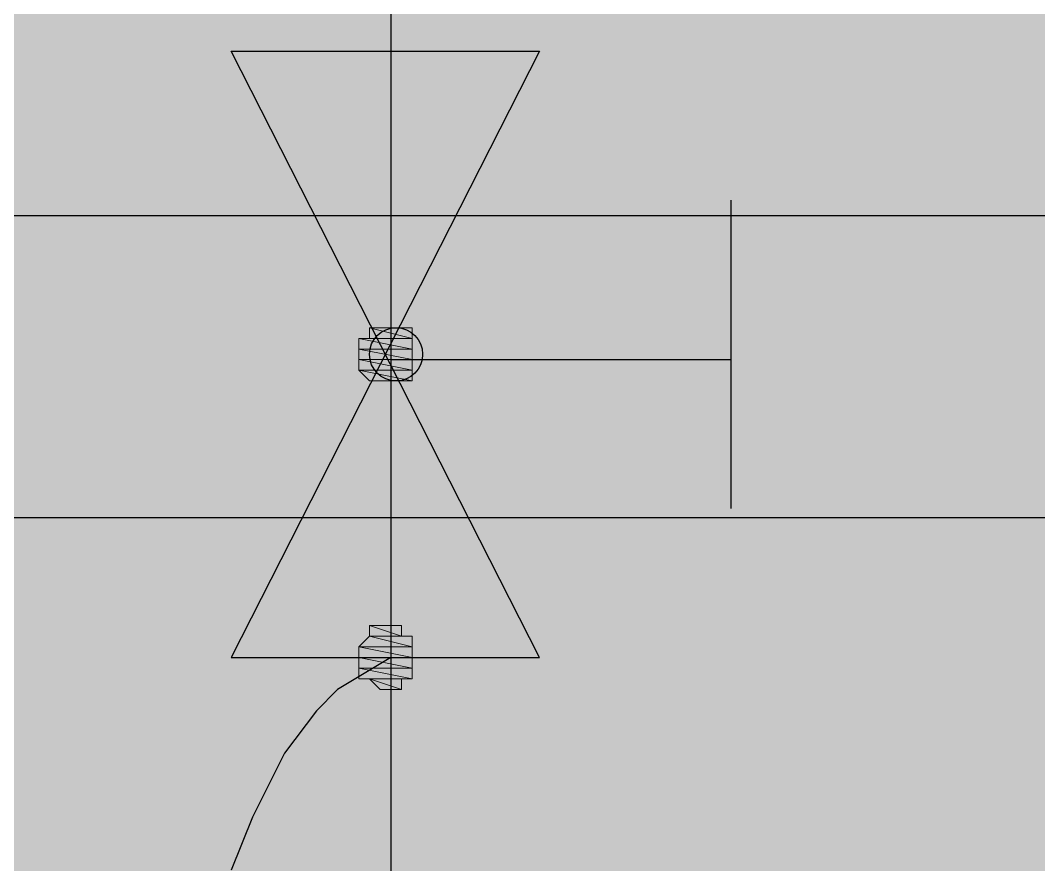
# Model space of a CAD drawing. Header units: millimetres. Extents: x 28 to 201, y 462 to 575.
# Drawn here: x 119.6838 to 119.7681, y 559.0318 to 559.1017 of the extents above; entities that cross this region are included whole.
import ezdxf

# ---------------------------------------------------------------- set-up
doc = ezdxf.new("R2010")
doc.units = ezdxf.units.MM
doc.layers.add('1- 3', color=3, linetype='Continuous')
doc.layers.add('8 hatch 2', color=104, linetype='Continuous')

# ---------------------------------------------------------------- blocks, each defined once
blk = doc.blocks.new('CTOBOM')
h = blk.add_hatch(color=0)
h.dxf.hatch_style = 2
h.paths.add_polyline_path([(6.371113, -3.848638), (6.371993, -3.845118), (6.371993, -3.848638)])
h.paths.add_polyline_path([(6.371113, -3.845118), (6.371113, -3.848638), (6.371993, -3.845118)])
h = blk.add_hatch(color=0)
h.dxf.hatch_style = 2
edge = h.paths.add_edge_path()
edge.add_spline(control_points=[(6.372873, -3.845118), (6.372873, -3.845118), (6.372873, -3.845118), (6.372873, -3.845118), (6.372873, -3.845118), (6.372873, -3.849518), (6.372873, -3.849518), (6.372873, -3.849518), (6.372873, -3.845118), (6.372873, -3.845118)], knot_values=[0, 0, 0, 0, 1, 1, 1, 2, 2, 2, 3, 3, 3, 3], degree=3, periodic=0)
edge = h.paths.add_edge_path()
edge.add_spline(control_points=[(6.372873, -3.849518), (6.372873, -3.849518), (6.372873, -3.845118), (6.372873, -3.845118), (6.372873, -3.845118), (6.372873, -3.849518), (6.372873, -3.849518)], knot_values=[0, 0, 0, 0, 1, 1, 1, 2, 2, 2, 2], degree=3, periodic=0)
edge = h.paths.add_edge_path()
edge.add_spline(control_points=[(6.372873, -3.845118), (6.372873, -3.845118), (6.372873, -3.849518), (6.372873, -3.849518), (6.372873, -3.849518), (6.372873, -3.845118), (6.372873, -3.845118)], knot_values=[0, 0, 0, 0, 1, 1, 1, 2, 2, 2, 2], degree=3, periodic=0)
edge = h.paths.add_edge_path()
edge.add_spline(control_points=[(6.372873, -3.845118), (6.372873, -3.845118), (6.372873, -3.845118), (6.372873, -3.845118), (6.372873, -3.845118), (6.372873, -3.849518), (6.372873, -3.849518), (6.372873, -3.849518), (6.372873, -3.845118), (6.372873, -3.845118)], knot_values=[0, 0, 0, 0, 1, 1, 1, 2, 2, 2, 3, 3, 3, 3], degree=3, periodic=0)
edge = h.paths.add_edge_path()
edge.add_spline(control_points=[(6.372873, -3.849518), (6.372873, -3.849518), (6.372873, -3.845118), (6.372873, -3.845118), (6.372873, -3.845118), (6.372873, -3.849518), (6.372873, -3.849518)], knot_values=[0, 0, 0, 0, 1, 1, 1, 2, 2, 2, 2], degree=3, periodic=0)
edge = h.paths.add_edge_path()
edge.add_spline(control_points=[(6.372873, -3.845118), (6.372873, -3.845118), (6.372873, -3.849518), (6.372873, -3.849518), (6.372873, -3.849518), (6.372873, -3.845118), (6.372873, -3.845118)], knot_values=[0, 0, 0, 0, 1, 1, 1, 2, 2, 2, 2], degree=3, periodic=0)
h.paths.add_polyline_path([(6.371993, -3.849518), (6.372873, -3.845118), (6.372873, -3.849518)])
h.paths.add_polyline_path([(6.371993, -3.845118), (6.371993, -3.849518), (6.372873, -3.845118)])
h = blk.add_hatch(color=0)
h.dxf.hatch_style = 2
edge = h.paths.add_edge_path()
edge.add_spline(control_points=[(6.373753, -3.845118), (6.373753, -3.845118), (6.373753, -3.845118), (6.373753, -3.845118), (6.373753, -3.845118), (6.373753, -3.849518), (6.373753, -3.849518), (6.373753, -3.849518), (6.373753, -3.845118), (6.373753, -3.845118)], knot_values=[0, 0, 0, 0, 1, 1, 1, 2, 2, 2, 3, 3, 3, 3], degree=3, periodic=0)
edge = h.paths.add_edge_path()
edge.add_spline(control_points=[(6.373753, -3.849518), (6.373753, -3.849518), (6.373753, -3.845118), (6.373753, -3.845118), (6.373753, -3.845118), (6.373753, -3.849518), (6.373753, -3.849518)], knot_values=[0, 0, 0, 0, 1, 1, 1, 2, 2, 2, 2], degree=3, periodic=0)
edge = h.paths.add_edge_path()
edge.add_spline(control_points=[(6.373753, -3.845118), (6.373753, -3.845118), (6.373753, -3.849518), (6.373753, -3.849518), (6.373753, -3.849518), (6.373753, -3.845118), (6.373753, -3.845118)], knot_values=[0, 0, 0, 0, 1, 1, 1, 2, 2, 2, 2], degree=3, periodic=0)
edge = h.paths.add_edge_path()
edge.add_spline(control_points=[(6.373753, -3.845118), (6.373753, -3.845118), (6.373753, -3.845118), (6.373753, -3.845118), (6.373753, -3.845118), (6.373753, -3.849518), (6.373753, -3.849518), (6.373753, -3.849518), (6.373753, -3.845118), (6.373753, -3.845118)], knot_values=[0, 0, 0, 0, 1, 1, 1, 2, 2, 2, 3, 3, 3, 3], degree=3, periodic=0)
edge = h.paths.add_edge_path()
edge.add_spline(control_points=[(6.373753, -3.849518), (6.373753, -3.849518), (6.373753, -3.845118), (6.373753, -3.845118), (6.373753, -3.845118), (6.373753, -3.849518), (6.373753, -3.849518)], knot_values=[0, 0, 0, 0, 1, 1, 1, 2, 2, 2, 2], degree=3, periodic=0)
edge = h.paths.add_edge_path()
edge.add_spline(control_points=[(6.373753, -3.845118), (6.373753, -3.845118), (6.373753, -3.849518), (6.373753, -3.849518), (6.373753, -3.849518), (6.373753, -3.845118), (6.373753, -3.845118)], knot_values=[0, 0, 0, 0, 1, 1, 1, 2, 2, 2, 2], degree=3, periodic=0)
h.paths.add_polyline_path([(6.372873, -3.849518), (6.373753, -3.845118), (6.373753, -3.849518)])
h.paths.add_polyline_path([(6.372873, -3.845118), (6.372873, -3.849518), (6.373753, -3.845118)])
h = blk.add_hatch(color=0)
h.dxf.hatch_style = 2
edge = h.paths.add_edge_path()
edge.add_spline(control_points=[(6.374634, -3.845118), (6.374634, -3.845118), (6.374634, -3.845118), (6.374634, -3.845118), (6.374634, -3.845118), (6.374634, -3.849518), (6.374634, -3.849518), (6.374634, -3.849518), (6.374634, -3.845118), (6.374634, -3.845118)], knot_values=[0, 0, 0, 0, 1, 1, 1, 2, 2, 2, 3, 3, 3, 3], degree=3, periodic=0)
edge = h.paths.add_edge_path()
edge.add_spline(control_points=[(6.374634, -3.849518), (6.374634, -3.849518), (6.374634, -3.845118), (6.374634, -3.845118), (6.374634, -3.845118), (6.374634, -3.849518), (6.374634, -3.849518)], knot_values=[0, 0, 0, 0, 1, 1, 1, 2, 2, 2, 2], degree=3, periodic=0)
edge = h.paths.add_edge_path()
edge.add_spline(control_points=[(6.374634, -3.845118), (6.374634, -3.845118), (6.374634, -3.849518), (6.374634, -3.849518), (6.374634, -3.849518), (6.374634, -3.845118), (6.374634, -3.845118)], knot_values=[0, 0, 0, 0, 1, 1, 1, 2, 2, 2, 2], degree=3, periodic=0)
edge = h.paths.add_edge_path()
edge.add_spline(control_points=[(6.374634, -3.845118), (6.374634, -3.845118), (6.374634, -3.845118), (6.374634, -3.845118), (6.374634, -3.845118), (6.374634, -3.849518), (6.374634, -3.849518), (6.374634, -3.849518), (6.374634, -3.845118), (6.374634, -3.845118)], knot_values=[0, 0, 0, 0, 1, 1, 1, 2, 2, 2, 3, 3, 3, 3], degree=3, periodic=0)
edge = h.paths.add_edge_path()
edge.add_spline(control_points=[(6.374634, -3.849518), (6.374634, -3.849518), (6.374634, -3.845118), (6.374634, -3.845118), (6.374634, -3.845118), (6.374634, -3.849518), (6.374634, -3.849518)], knot_values=[0, 0, 0, 0, 1, 1, 1, 2, 2, 2, 2], degree=3, periodic=0)
edge = h.paths.add_edge_path()
edge.add_spline(control_points=[(6.374634, -3.845118), (6.374634, -3.845118), (6.374634, -3.849518), (6.374634, -3.849518), (6.374634, -3.849518), (6.374634, -3.845118), (6.374634, -3.845118)], knot_values=[0, 0, 0, 0, 1, 1, 1, 2, 2, 2, 2], degree=3, periodic=0)
h.paths.add_polyline_path([(6.373753, -3.849518), (6.374634, -3.845118), (6.374634, -3.849518)])
h.paths.add_polyline_path([(6.373753, -3.845118), (6.373753, -3.849518), (6.374634, -3.845118)])
h = blk.add_hatch(color=0)
h.dxf.hatch_style = 2
edge = h.paths.add_edge_path()
edge.add_spline(control_points=[(6.375514, -3.848638), (6.375514, -3.848638), (6.375514, -3.845118), (6.375514, -3.845118), (6.375514, -3.845118), (6.375514, -3.848638), (6.375514, -3.848638)], knot_values=[0, 0, 0, 0, 1, 1, 1, 2, 2, 2, 2], degree=3, periodic=0)
edge = h.paths.add_edge_path()
edge.add_spline(control_points=[(6.375514, -3.845118), (6.375514, -3.845118), (6.375514, -3.848638), (6.375514, -3.848638), (6.375514, -3.848638), (6.375514, -3.845118), (6.375514, -3.845118)], knot_values=[0, 0, 0, 0, 1, 1, 1, 2, 2, 2, 2], degree=3, periodic=0)
h.paths.add_polyline_path([(6.374634, -3.849518), (6.375514, -3.845118), (6.375514, -3.848638)])
h.paths.add_polyline_path([(6.374634, -3.845118), (6.374634, -3.849518), (6.375514, -3.845118)])
h = blk.add_hatch(color=0)
h.dxf.hatch_style = 2
edge = h.paths.add_edge_path()
edge.add_spline(control_points=[(6.397517, -3.849518), (6.397517, -3.849518), (6.397517, -3.845118), (6.397517, -3.845118), (6.397517, -3.845118), (6.397517, -3.849518), (6.397517, -3.849518)], knot_values=[0, 0, 0, 0, 1, 1, 1, 2, 2, 2, 2], degree=3, periodic=0)
edge = h.paths.add_edge_path()
edge.add_spline(control_points=[(6.397517, -3.845118), (6.397517, -3.845118), (6.397517, -3.849518), (6.397517, -3.849518), (6.397517, -3.849518), (6.397517, -3.845118), (6.397517, -3.845118)], knot_values=[0, 0, 0, 0, 1, 1, 1, 2, 2, 2, 2], degree=3, periodic=0)
h.paths.add_polyline_path([(6.396637, -3.848638), (6.397517, -3.845118), (6.397517, -3.849518)])
h.paths.add_polyline_path([(6.396637, -3.845118), (6.396637, -3.848638), (6.397517, -3.845118)])
h = blk.add_hatch(color=0)
h.dxf.hatch_style = 2
edge = h.paths.add_edge_path()
edge.add_spline(control_points=[(6.398397, -3.849518), (6.398397, -3.849518), (6.398397, -3.845118), (6.398397, -3.845118), (6.398397, -3.845118), (6.398397, -3.849518), (6.398397, -3.849518)], knot_values=[0, 0, 0, 0, 1, 1, 1, 2, 2, 2, 2], degree=3, periodic=0)
edge = h.paths.add_edge_path()
edge.add_spline(control_points=[(6.398397, -3.845118), (6.398397, -3.845118), (6.398397, -3.849518), (6.398397, -3.849518), (6.398397, -3.849518), (6.398397, -3.845118), (6.398397, -3.845118)], knot_values=[0, 0, 0, 0, 1, 1, 1, 2, 2, 2, 2], degree=3, periodic=0)
h.paths.add_polyline_path([(6.397517, -3.849518), (6.398397, -3.845118), (6.398397, -3.849518)])
h.paths.add_polyline_path([(6.397517, -3.845118), (6.397517, -3.849518), (6.398397, -3.845118)])
h = blk.add_hatch(color=0)
h.dxf.hatch_style = 2
edge = h.paths.add_edge_path()
edge.add_spline(control_points=[(6.399277, -3.849518), (6.399277, -3.849518), (6.399277, -3.845118), (6.399277, -3.845118), (6.399277, -3.845118), (6.399277, -3.849518), (6.399277, -3.849518)], knot_values=[0, 0, 0, 0, 1, 1, 1, 2, 2, 2, 2], degree=3, periodic=0)
edge = h.paths.add_edge_path()
edge.add_spline(control_points=[(6.399277, -3.845118), (6.399277, -3.845118), (6.399277, -3.849518), (6.399277, -3.849518), (6.399277, -3.849518), (6.399277, -3.845118), (6.399277, -3.845118)], knot_values=[0, 0, 0, 0, 1, 1, 1, 2, 2, 2, 2], degree=3, periodic=0)
h.paths.add_polyline_path([(6.398397, -3.849518), (6.399277, -3.845118), (6.399277, -3.849518)])
h.paths.add_polyline_path([(6.398397, -3.845118), (6.398397, -3.849518), (6.399277, -3.845118)])
h = blk.add_hatch(color=0)
h.dxf.hatch_style = 2
h.paths.add_polyline_path([(6.399277, -3.849518), (6.400157, -3.845118), (6.400157, -3.849518)])
h.paths.add_polyline_path([(6.399277, -3.845118), (6.399277, -3.849518), (6.400157, -3.845118)])
h = blk.add_hatch(color=0)
h.dxf.hatch_style = 2
h.paths.add_polyline_path([(6.395756, -3.848638), (6.396637, -3.845998), (6.396637, -3.848638)])
h.paths.add_polyline_path([(6.395756, -3.845998), (6.395756, -3.848638), (6.396637, -3.845998)])
h = blk.add_hatch(color=0)
h.dxf.hatch_style = 2
h.paths.add_polyline_path([(6.400157, -3.848638), (6.401037, -3.845998), (6.401037, -3.847758)])
h.paths.add_polyline_path([(6.400157, -3.845998), (6.400157, -3.848638), (6.401037, -3.845998)])
at = {"color": 0, "ltscale": 0.075}
for points in [[(4.431851, -1.416615), (4.431851, -4.365546), (4.721851, -4.365546), (4.721851, -4.215546), (4.581851, -4.215546), (4.581851, -3.235546), (6.361851, -3.235546), (6.361851, -4.215546), (6.221851, -4.215546), (6.221851, -4.365546), (6.611851, -4.365546), (6.611851, -4.215546), (6.511851, -4.215546), (6.511851, -3.085546), (4.581851, -3.085546), (4.581851, -1.416615)], [(4.456851, -1.441615), (4.456851, -4.340546), (4.696851, -4.340546), (4.696851, -4.240546), (4.556851, -4.240546), (4.556851, -3.210546), (6.386851, -3.210546), (6.386851, -4.240546), (6.246851, -4.240546), (6.246851, -4.340546), (6.586851, -4.340546), (6.586851, -4.240546), (6.486851, -4.240546), (6.486851, -3.110546), (4.556851, -3.110546), (4.556851, -1.441615)]]:
    blk.add_lwpolyline(points, dxfattribs=at)
at = {"color": 0, "lineweight": 25}
for points in [[(6.360552, -3.818714), (6.386075, -3.818714)], [(6.373753, -3.846878), (6.373753, -3.818714)], [(6.398397, -3.846878), (6.401037, -3.851279), (6.402797, -3.853039), (6.406317, -3.855679), (6.409838, -3.857439), (6.411598, -3.858319), (6.415999, -3.86008)], [(6.34823, -3.86008), (6.34823, -3.834556)], [(6.398397, -3.86008), (6.398397, -3.834556), (6.34823, -3.86008), (6.34823, -3.834556), (6.398397, -3.86008)], [(6.239097, -3.846878), (6.558576, -3.846878)]]:
    blk.add_lwpolyline(points, dxfattribs=at)
at = {"color": 0, "lineweight": 0}
for points in [[(6.371113, -3.845118), (6.371113, -3.848638), (6.371113, -3.845998), (6.371113, -3.845118)], [(6.371113, -3.845118), (6.371113, -3.848638), (6.371113, -3.845998), (6.371113, -3.845118)], [(6.371113, -3.848638), (6.371993, -3.845118), (6.371993, -3.848638), (6.371113, -3.848638)], [(6.371113, -3.845118), (6.371113, -3.848638), (6.371993, -3.845118), (6.371113, -3.845118)], [(6.371113, -3.848638), (6.371993, -3.845118), (6.371993, -3.848638), (6.371113, -3.848638)], [(6.371113, -3.845118), (6.371113, -3.848638), (6.371993, -3.845118), (6.371113, -3.845118)], [(6.371993, -3.845118), (6.371993, -3.848638), (6.371993, -3.849518), (6.371993, -3.845118)], [(6.371993, -3.845118), (6.371993, -3.848638), (6.371993, -3.849518), (6.371993, -3.845118)], [(6.371993, -3.849518), (6.372873, -3.845118), (6.372873, -3.849518), (6.371993, -3.849518)], [(6.371993, -3.845118), (6.371993, -3.849518), (6.372873, -3.845118), (6.371993, -3.845118)], [(6.371993, -3.849518), (6.372873, -3.845118), (6.372873, -3.849518), (6.371993, -3.849518)], [(6.371993, -3.845118), (6.371993, -3.849518), (6.372873, -3.845118), (6.371993, -3.845118)], [(6.372873, -3.849518), (6.373753, -3.845118), (6.373753, -3.849518), (6.372873, -3.849518)], [(6.372873, -3.845118), (6.372873, -3.849518), (6.373753, -3.845118), (6.372873, -3.845118)], [(6.372873, -3.849518), (6.373753, -3.845118), (6.373753, -3.849518), (6.372873, -3.849518)], [(6.372873, -3.845118), (6.372873, -3.849518), (6.373753, -3.845118), (6.372873, -3.845118)], [(6.373753, -3.849518), (6.374634, -3.845118), (6.374634, -3.849518), (6.373753, -3.849518)], [(6.373753, -3.845118), (6.373753, -3.849518), (6.374634, -3.845118), (6.373753, -3.845118)], [(6.373753, -3.849518), (6.374634, -3.845118), (6.374634, -3.849518), (6.373753, -3.849518)], [(6.373753, -3.845118), (6.373753, -3.849518), (6.374634, -3.845118), (6.373753, -3.845118)], [(6.374634, -3.849518), (6.375514, -3.845118), (6.375514, -3.848638), (6.374634, -3.849518)], [(6.374634, -3.845118), (6.374634, -3.849518), (6.375514, -3.845118), (6.374634, -3.845118)], [(6.374634, -3.849518), (6.375514, -3.845118), (6.375514, -3.848638), (6.374634, -3.849518)], [(6.374634, -3.845118), (6.374634, -3.849518), (6.375514, -3.845118), (6.374634, -3.845118)], [(6.375514, -3.845998), (6.375514, -3.848638), (6.375514, -3.845118), (6.375514, -3.845998)], [(6.375514, -3.845998), (6.375514, -3.848638), (6.375514, -3.845118), (6.375514, -3.845998)], [(6.396637, -3.845118), (6.396637, -3.848638), (6.396637, -3.845998), (6.396637, -3.845118)], [(6.396637, -3.845118), (6.396637, -3.848638), (6.396637, -3.845998), (6.396637, -3.845118)], [(6.396637, -3.848638), (6.397517, -3.845118), (6.397517, -3.849518), (6.396637, -3.848638)], [(6.396637, -3.845118), (6.396637, -3.848638), (6.397517, -3.845118), (6.396637, -3.845118)], [(6.396637, -3.848638), (6.397517, -3.845118), (6.397517, -3.849518), (6.396637, -3.848638)], [(6.396637, -3.845118), (6.396637, -3.848638), (6.397517, -3.845118), (6.396637, -3.845118)], [(6.397517, -3.849518), (6.398397, -3.845118), (6.398397, -3.849518), (6.397517, -3.849518)], [(6.397517, -3.845118), (6.397517, -3.849518), (6.398397, -3.845118), (6.397517, -3.845118)], [(6.397517, -3.849518), (6.398397, -3.845118), (6.398397, -3.849518), (6.397517, -3.849518)], [(6.397517, -3.845118), (6.397517, -3.849518), (6.398397, -3.845118), (6.397517, -3.845118)], [(6.398397, -3.849518), (6.399277, -3.845118), (6.399277, -3.849518), (6.398397, -3.849518)], [(6.398397, -3.845118), (6.398397, -3.849518), (6.399277, -3.845118), (6.398397, -3.845118)], [(6.398397, -3.849518), (6.399277, -3.845118), (6.399277, -3.849518), (6.398397, -3.849518)], [(6.398397, -3.845118), (6.398397, -3.849518), (6.399277, -3.845118), (6.398397, -3.845118)], [(6.399277, -3.849518), (6.400157, -3.845118), (6.400157, -3.849518), (6.399277, -3.849518)], [(6.399277, -3.845118), (6.399277, -3.849518), (6.400157, -3.845118), (6.399277, -3.845118)], [(6.399277, -3.849518), (6.400157, -3.845118), (6.400157, -3.849518), (6.399277, -3.849518)], [(6.399277, -3.845118), (6.399277, -3.849518), (6.400157, -3.845118), (6.399277, -3.845118)], [(6.400157, -3.845118), (6.400157, -3.849518), (6.400157, -3.848638), (6.400157, -3.845118)], [(6.400157, -3.845118), (6.400157, -3.849518), (6.400157, -3.848638), (6.400157, -3.845118)], [(6.400157, -3.845998), (6.400157, -3.848638), (6.400157, -3.845118), (6.400157, -3.845998)], [(6.400157, -3.845998), (6.400157, -3.848638), (6.400157, -3.845118), (6.400157, -3.845998)], [(6.371113, -3.845998), (6.371113, -3.847758), (6.371113, -3.846878), (6.371113, -3.845998)], [(6.371113, -3.848638), (6.371113, -3.845998), (6.371113, -3.847758), (6.371113, -3.848638)], [(6.371113, -3.845998), (6.371113, -3.847758), (6.371113, -3.846878), (6.371113, -3.845998)], [(6.371113, -3.848638), (6.371113, -3.845998), (6.371113, -3.847758), (6.371113, -3.848638)], [(6.375514, -3.847758), (6.375514, -3.845998), (6.375514, -3.848638), (6.375514, -3.847758)], [(6.375514, -3.847758), (6.375514, -3.845998), (6.375514, -3.848638), (6.375514, -3.847758)], [(6.375514, -3.846878), (6.375514, -3.847758), (6.375514, -3.845998), (6.375514, -3.846878)], [(6.375514, -3.846878), (6.375514, -3.847758), (6.375514, -3.845998), (6.375514, -3.846878)], [(6.395756, -3.847758), (6.395756, -3.845998), (6.395756, -3.848638), (6.395756, -3.847758)], [(6.395756, -3.846878), (6.395756, -3.847758), (6.395756, -3.845998), (6.395756, -3.846878)], [(6.395756, -3.847758), (6.395756, -3.845998), (6.395756, -3.848638), (6.395756, -3.847758)], [(6.395756, -3.846878), (6.395756, -3.847758), (6.395756, -3.845998), (6.395756, -3.846878)], [(6.395756, -3.848638), (6.396637, -3.845998), (6.396637, -3.848638), (6.395756, -3.848638)], [(6.395756, -3.845998), (6.395756, -3.848638), (6.396637, -3.845998), (6.395756, -3.845998)], [(6.395756, -3.848638), (6.396637, -3.845998), (6.396637, -3.848638), (6.395756, -3.848638)], [(6.395756, -3.845998), (6.395756, -3.848638), (6.396637, -3.845998), (6.395756, -3.845998)], [(6.400157, -3.848638), (6.401037, -3.845998), (6.401037, -3.847758), (6.400157, -3.848638)], [(6.400157, -3.845998), (6.400157, -3.848638), (6.401037, -3.845998), (6.400157, -3.845998)], [(6.400157, -3.848638), (6.401037, -3.845998), (6.401037, -3.847758), (6.400157, -3.848638)], [(6.400157, -3.845998), (6.400157, -3.848638), (6.401037, -3.845998), (6.400157, -3.845998)], [(6.401037, -3.846878), (6.401037, -3.847758), (6.401037, -3.845998), (6.401037, -3.846878)], [(6.401037, -3.846878), (6.401037, -3.847758), (6.401037, -3.845998), (6.401037, -3.846878)]]:
    blk.add_lwpolyline(points, dxfattribs=at)
at = {"color": 0, "lineweight": 25}
blk.add_open_spline([(6.373313, -3.844238), (6.372098, -3.844238), (6.371113, -3.845223), (6.371113, -3.846438), (6.371113, -3.847653), (6.372098, -3.848638), (6.373313, -3.848638), (6.374529, -3.848638), (6.375514, -3.847653), (6.375514, -3.846438), (6.375514, -3.845223), (6.374529, -3.844238), (6.373313, -3.844238)], degree=3, knots=[0, 0, 0, 0, 1, 1, 1, 2, 2, 2, 3, 3, 3, 4, 4, 4, 4], dxfattribs=at)
at = {"color": 0, "lineweight": 0}
for points, knots in [([(6.371113, -3.845118), (6.371113, -3.845118), (6.371113, -3.845118), (6.371113, -3.845118), (6.371113, -3.845118), (6.371113, -3.848638), (6.371113, -3.848638), (6.371113, -3.848638), (6.371113, -3.845118), (6.371113, -3.845118)], [0, 0, 0, 0, 1, 1, 1, 2, 2, 2, 3, 3, 3, 3]), ([(6.371113, -3.845118), (6.371113, -3.845118), (6.371113, -3.845118), (6.371113, -3.845118), (6.371113, -3.845118), (6.371113, -3.848638), (6.371113, -3.848638), (6.371113, -3.848638), (6.371113, -3.845118), (6.371113, -3.845118)], [0, 0, 0, 0, 1, 1, 1, 2, 2, 2, 3, 3, 3, 3]), ([(6.371993, -3.845118), (6.371993, -3.845118), (6.371993, -3.845118), (6.371993, -3.845118), (6.371993, -3.845118), (6.371993, -3.849518), (6.371993, -3.849518), (6.371993, -3.849518), (6.371993, -3.845118), (6.371993, -3.845118)], [0, 0, 0, 0, 1, 1, 1, 2, 2, 2, 3, 3, 3, 3]), ([(6.371993, -3.849518), (6.371993, -3.849518), (6.371993, -3.845118), (6.371993, -3.845118), (6.371993, -3.845118), (6.371993, -3.849518), (6.371993, -3.849518)], [0, 0, 0, 0, 1, 1, 1, 2, 2, 2, 2]), ([(6.371993, -3.845118), (6.371993, -3.845118), (6.371993, -3.849518), (6.371993, -3.849518), (6.371993, -3.849518), (6.371993, -3.845118), (6.371993, -3.845118)], [0, 0, 0, 0, 1, 1, 1, 2, 2, 2, 2]), ([(6.371993, -3.845118), (6.371993, -3.845118), (6.371993, -3.845118), (6.371993, -3.845118), (6.371993, -3.845118), (6.371993, -3.849518), (6.371993, -3.849518), (6.371993, -3.849518), (6.371993, -3.845118), (6.371993, -3.845118)], [0, 0, 0, 0, 1, 1, 1, 2, 2, 2, 3, 3, 3, 3]), ([(6.371993, -3.848638), (6.371993, -3.848638), (6.371993, -3.845118), (6.371993, -3.845118), (6.371993, -3.845118), (6.371993, -3.848638), (6.371993, -3.848638)], [0, 0, 0, 0, 1, 1, 1, 2, 2, 2, 2]), ([(6.371993, -3.845118), (6.371993, -3.845118), (6.371993, -3.845118), (6.371993, -3.845118), (6.371993, -3.845118), (6.371993, -3.849518), (6.371993, -3.849518), (6.371993, -3.849518), (6.371993, -3.845118), (6.371993, -3.845118)], [0, 0, 0, 0, 1, 1, 1, 2, 2, 2, 3, 3, 3, 3]), ([(6.371993, -3.849518), (6.371993, -3.849518), (6.371993, -3.845118), (6.371993, -3.845118), (6.371993, -3.845118), (6.371993, -3.849518), (6.371993, -3.849518)], [0, 0, 0, 0, 1, 1, 1, 2, 2, 2, 2]), ([(6.371993, -3.845118), (6.371993, -3.845118), (6.371993, -3.849518), (6.371993, -3.849518), (6.371993, -3.849518), (6.371993, -3.845118), (6.371993, -3.845118)], [0, 0, 0, 0, 1, 1, 1, 2, 2, 2, 2]), ([(6.371993, -3.845118), (6.371993, -3.845118), (6.371993, -3.845118), (6.371993, -3.845118), (6.371993, -3.845118), (6.371993, -3.849518), (6.371993, -3.849518), (6.371993, -3.849518), (6.371993, -3.845118), (6.371993, -3.845118)], [0, 0, 0, 0, 1, 1, 1, 2, 2, 2, 3, 3, 3, 3]), ([(6.371993, -3.848638), (6.371993, -3.848638), (6.371993, -3.845118), (6.371993, -3.845118), (6.371993, -3.845118), (6.371993, -3.848638), (6.371993, -3.848638)], [0, 0, 0, 0, 1, 1, 1, 2, 2, 2, 2]), ([(6.372873, -3.845118), (6.372873, -3.845118), (6.372873, -3.845118), (6.372873, -3.845118), (6.372873, -3.845118), (6.372873, -3.849518), (6.372873, -3.849518), (6.372873, -3.849518), (6.372873, -3.845118), (6.372873, -3.845118)], [0, 0, 0, 0, 1, 1, 1, 2, 2, 2, 3, 3, 3, 3]), ([(6.372873, -3.849518), (6.372873, -3.849518), (6.372873, -3.845118), (6.372873, -3.845118), (6.372873, -3.845118), (6.372873, -3.849518), (6.372873, -3.849518)], [0, 0, 0, 0, 1, 1, 1, 2, 2, 2, 2]), ([(6.372873, -3.845118), (6.372873, -3.845118), (6.372873, -3.849518), (6.372873, -3.849518), (6.372873, -3.849518), (6.372873, -3.845118), (6.372873, -3.845118)], [0, 0, 0, 0, 1, 1, 1, 2, 2, 2, 2]), ([(6.372873, -3.845118), (6.372873, -3.845118), (6.372873, -3.845118), (6.372873, -3.845118), (6.372873, -3.845118), (6.372873, -3.849518), (6.372873, -3.849518), (6.372873, -3.849518), (6.372873, -3.845118), (6.372873, -3.845118)], [0, 0, 0, 0, 1, 1, 1, 2, 2, 2, 3, 3, 3, 3]), ([(6.372873, -3.849518), (6.372873, -3.849518), (6.372873, -3.845118), (6.372873, -3.845118), (6.372873, -3.845118), (6.372873, -3.849518), (6.372873, -3.849518)], [0, 0, 0, 0, 1, 1, 1, 2, 2, 2, 2]), ([(6.372873, -3.845118), (6.372873, -3.845118), (6.372873, -3.849518), (6.372873, -3.849518), (6.372873, -3.849518), (6.372873, -3.845118), (6.372873, -3.845118)], [0, 0, 0, 0, 1, 1, 1, 2, 2, 2, 2]), ([(6.372873, -3.845118), (6.372873, -3.845118), (6.372873, -3.845118), (6.372873, -3.845118), (6.372873, -3.845118), (6.372873, -3.849518), (6.372873, -3.849518), (6.372873, -3.849518), (6.372873, -3.845118), (6.372873, -3.845118)], [0, 0, 0, 0, 1, 1, 1, 2, 2, 2, 3, 3, 3, 3]), ([(6.372873, -3.849518), (6.372873, -3.849518), (6.372873, -3.845118), (6.372873, -3.845118), (6.372873, -3.845118), (6.372873, -3.849518), (6.372873, -3.849518)], [0, 0, 0, 0, 1, 1, 1, 2, 2, 2, 2]), ([(6.372873, -3.845118), (6.372873, -3.845118), (6.372873, -3.849518), (6.372873, -3.849518), (6.372873, -3.849518), (6.372873, -3.845118), (6.372873, -3.845118)], [0, 0, 0, 0, 1, 1, 1, 2, 2, 2, 2]), ([(6.372873, -3.845118), (6.372873, -3.845118), (6.372873, -3.845118), (6.372873, -3.845118), (6.372873, -3.845118), (6.372873, -3.849518), (6.372873, -3.849518), (6.372873, -3.849518), (6.372873, -3.845118), (6.372873, -3.845118)], [0, 0, 0, 0, 1, 1, 1, 2, 2, 2, 3, 3, 3, 3]), ([(6.372873, -3.849518), (6.372873, -3.849518), (6.372873, -3.845118), (6.372873, -3.845118), (6.372873, -3.845118), (6.372873, -3.849518), (6.372873, -3.849518)], [0, 0, 0, 0, 1, 1, 1, 2, 2, 2, 2]), ([(6.372873, -3.845118), (6.372873, -3.845118), (6.372873, -3.849518), (6.372873, -3.849518), (6.372873, -3.849518), (6.372873, -3.845118), (6.372873, -3.845118)], [0, 0, 0, 0, 1, 1, 1, 2, 2, 2, 2]), ([(6.373753, -3.845118), (6.373753, -3.845118), (6.373753, -3.845118), (6.373753, -3.845118), (6.373753, -3.845118), (6.373753, -3.849518), (6.373753, -3.849518), (6.373753, -3.849518), (6.373753, -3.845118), (6.373753, -3.845118)], [0, 0, 0, 0, 1, 1, 1, 2, 2, 2, 3, 3, 3, 3]), ([(6.373753, -3.849518), (6.373753, -3.849518), (6.373753, -3.845118), (6.373753, -3.845118), (6.373753, -3.845118), (6.373753, -3.849518), (6.373753, -3.849518)], [0, 0, 0, 0, 1, 1, 1, 2, 2, 2, 2]), ([(6.373753, -3.845118), (6.373753, -3.845118), (6.373753, -3.849518), (6.373753, -3.849518), (6.373753, -3.849518), (6.373753, -3.845118), (6.373753, -3.845118)], [0, 0, 0, 0, 1, 1, 1, 2, 2, 2, 2]), ([(6.373753, -3.845118), (6.373753, -3.845118), (6.373753, -3.845118), (6.373753, -3.845118), (6.373753, -3.845118), (6.373753, -3.849518), (6.373753, -3.849518), (6.373753, -3.849518), (6.373753, -3.845118), (6.373753, -3.845118)], [0, 0, 0, 0, 1, 1, 1, 2, 2, 2, 3, 3, 3, 3]), ([(6.373753, -3.849518), (6.373753, -3.849518), (6.373753, -3.845118), (6.373753, -3.845118), (6.373753, -3.845118), (6.373753, -3.849518), (6.373753, -3.849518)], [0, 0, 0, 0, 1, 1, 1, 2, 2, 2, 2]), ([(6.373753, -3.845118), (6.373753, -3.845118), (6.373753, -3.849518), (6.373753, -3.849518), (6.373753, -3.849518), (6.373753, -3.845118), (6.373753, -3.845118)], [0, 0, 0, 0, 1, 1, 1, 2, 2, 2, 2]), ([(6.373753, -3.845118), (6.373753, -3.845118), (6.373753, -3.845118), (6.373753, -3.845118), (6.373753, -3.845118), (6.373753, -3.849518), (6.373753, -3.849518), (6.373753, -3.849518), (6.373753, -3.845118), (6.373753, -3.845118)], [0, 0, 0, 0, 1, 1, 1, 2, 2, 2, 3, 3, 3, 3]), ([(6.373753, -3.849518), (6.373753, -3.849518), (6.373753, -3.845118), (6.373753, -3.845118), (6.373753, -3.845118), (6.373753, -3.849518), (6.373753, -3.849518)], [0, 0, 0, 0, 1, 1, 1, 2, 2, 2, 2]), ([(6.373753, -3.845118), (6.373753, -3.845118), (6.373753, -3.849518), (6.373753, -3.849518), (6.373753, -3.849518), (6.373753, -3.845118), (6.373753, -3.845118)], [0, 0, 0, 0, 1, 1, 1, 2, 2, 2, 2]), ([(6.373753, -3.845118), (6.373753, -3.845118), (6.373753, -3.845118), (6.373753, -3.845118), (6.373753, -3.845118), (6.373753, -3.849518), (6.373753, -3.849518), (6.373753, -3.849518), (6.373753, -3.845118), (6.373753, -3.845118)], [0, 0, 0, 0, 1, 1, 1, 2, 2, 2, 3, 3, 3, 3]), ([(6.373753, -3.849518), (6.373753, -3.849518), (6.373753, -3.845118), (6.373753, -3.845118), (6.373753, -3.845118), (6.373753, -3.849518), (6.373753, -3.849518)], [0, 0, 0, 0, 1, 1, 1, 2, 2, 2, 2]), ([(6.373753, -3.845118), (6.373753, -3.845118), (6.373753, -3.849518), (6.373753, -3.849518), (6.373753, -3.849518), (6.373753, -3.845118), (6.373753, -3.845118)], [0, 0, 0, 0, 1, 1, 1, 2, 2, 2, 2]), ([(6.374634, -3.845118), (6.374634, -3.845118), (6.374634, -3.845118), (6.374634, -3.845118), (6.374634, -3.845118), (6.374634, -3.849518), (6.374634, -3.849518), (6.374634, -3.849518), (6.374634, -3.845118), (6.374634, -3.845118)], [0, 0, 0, 0, 1, 1, 1, 2, 2, 2, 3, 3, 3, 3]), ([(6.374634, -3.849518), (6.374634, -3.849518), (6.374634, -3.845118), (6.374634, -3.845118), (6.374634, -3.845118), (6.374634, -3.849518), (6.374634, -3.849518)], [0, 0, 0, 0, 1, 1, 1, 2, 2, 2, 2]), ([(6.374634, -3.845118), (6.374634, -3.845118), (6.374634, -3.849518), (6.374634, -3.849518), (6.374634, -3.849518), (6.374634, -3.845118), (6.374634, -3.845118)], [0, 0, 0, 0, 1, 1, 1, 2, 2, 2, 2]), ([(6.374634, -3.845118), (6.374634, -3.845118), (6.374634, -3.845118), (6.374634, -3.845118), (6.374634, -3.845118), (6.374634, -3.849518), (6.374634, -3.849518), (6.374634, -3.849518), (6.374634, -3.845118), (6.374634, -3.845118)], [0, 0, 0, 0, 1, 1, 1, 2, 2, 2, 3, 3, 3, 3]), ([(6.374634, -3.849518), (6.374634, -3.849518), (6.374634, -3.845118), (6.374634, -3.845118), (6.374634, -3.845118), (6.374634, -3.849518), (6.374634, -3.849518)], [0, 0, 0, 0, 1, 1, 1, 2, 2, 2, 2]), ([(6.374634, -3.845118), (6.374634, -3.845118), (6.374634, -3.849518), (6.374634, -3.849518), (6.374634, -3.849518), (6.374634, -3.845118), (6.374634, -3.845118)], [0, 0, 0, 0, 1, 1, 1, 2, 2, 2, 2]), ([(6.374634, -3.845118), (6.374634, -3.845118), (6.374634, -3.845118), (6.374634, -3.845118), (6.374634, -3.845118), (6.374634, -3.849518), (6.374634, -3.849518), (6.374634, -3.849518), (6.374634, -3.845118), (6.374634, -3.845118)], [0, 0, 0, 0, 1, 1, 1, 2, 2, 2, 3, 3, 3, 3]), ([(6.374634, -3.849518), (6.374634, -3.849518), (6.374634, -3.845118), (6.374634, -3.845118), (6.374634, -3.845118), (6.374634, -3.849518), (6.374634, -3.849518)], [0, 0, 0, 0, 1, 1, 1, 2, 2, 2, 2]), ([(6.374634, -3.845118), (6.374634, -3.845118), (6.374634, -3.849518), (6.374634, -3.849518), (6.374634, -3.849518), (6.374634, -3.845118), (6.374634, -3.845118)], [0, 0, 0, 0, 1, 1, 1, 2, 2, 2, 2]), ([(6.374634, -3.845118), (6.374634, -3.845118), (6.374634, -3.845118), (6.374634, -3.845118), (6.374634, -3.845118), (6.374634, -3.849518), (6.374634, -3.849518), (6.374634, -3.849518), (6.374634, -3.845118), (6.374634, -3.845118)], [0, 0, 0, 0, 1, 1, 1, 2, 2, 2, 3, 3, 3, 3]), ([(6.374634, -3.849518), (6.374634, -3.849518), (6.374634, -3.845118), (6.374634, -3.845118), (6.374634, -3.845118), (6.374634, -3.849518), (6.374634, -3.849518)], [0, 0, 0, 0, 1, 1, 1, 2, 2, 2, 2]), ([(6.374634, -3.845118), (6.374634, -3.845118), (6.374634, -3.849518), (6.374634, -3.849518), (6.374634, -3.849518), (6.374634, -3.845118), (6.374634, -3.845118)], [0, 0, 0, 0, 1, 1, 1, 2, 2, 2, 2]), ([(6.375514, -3.848638), (6.375514, -3.848638), (6.375514, -3.845118), (6.375514, -3.845118), (6.375514, -3.845118), (6.375514, -3.848638), (6.375514, -3.848638)], [0, 0, 0, 0, 1, 1, 1, 2, 2, 2, 2]), ([(6.375514, -3.845118), (6.375514, -3.845118), (6.375514, -3.848638), (6.375514, -3.848638), (6.375514, -3.848638), (6.375514, -3.845118), (6.375514, -3.845118)], [0, 0, 0, 0, 1, 1, 1, 2, 2, 2, 2]), ([(6.375514, -3.848638), (6.375514, -3.848638), (6.375514, -3.845118), (6.375514, -3.845118), (6.375514, -3.845118), (6.375514, -3.848638), (6.375514, -3.848638)], [0, 0, 0, 0, 1, 1, 1, 2, 2, 2, 2]), ([(6.375514, -3.845118), (6.375514, -3.845118), (6.375514, -3.848638), (6.375514, -3.848638), (6.375514, -3.848638), (6.375514, -3.845118), (6.375514, -3.845118)], [0, 0, 0, 0, 1, 1, 1, 2, 2, 2, 2]), ([(6.396637, -3.845118), (6.396637, -3.845118), (6.396637, -3.845118), (6.396637, -3.845118), (6.396637, -3.845118), (6.396637, -3.848638), (6.396637, -3.848638), (6.396637, -3.848638), (6.396637, -3.845118), (6.396637, -3.845118)], [0, 0, 0, 0, 1, 1, 1, 2, 2, 2, 3, 3, 3, 3]), ([(6.396637, -3.845118), (6.396637, -3.845118), (6.396637, -3.845118), (6.396637, -3.845118), (6.396637, -3.845118), (6.396637, -3.848638), (6.396637, -3.848638), (6.396637, -3.848638), (6.396637, -3.845118), (6.396637, -3.845118)], [0, 0, 0, 0, 1, 1, 1, 2, 2, 2, 3, 3, 3, 3]), ([(6.397517, -3.849518), (6.397517, -3.849518), (6.397517, -3.845118), (6.397517, -3.845118), (6.397517, -3.845118), (6.397517, -3.849518), (6.397517, -3.849518)], [0, 0, 0, 0, 1, 1, 1, 2, 2, 2, 2]), ([(6.397517, -3.845118), (6.397517, -3.845118), (6.397517, -3.849518), (6.397517, -3.849518), (6.397517, -3.849518), (6.397517, -3.845118), (6.397517, -3.845118)], [0, 0, 0, 0, 1, 1, 1, 2, 2, 2, 2]), ([(6.397517, -3.849518), (6.397517, -3.849518), (6.397517, -3.845118), (6.397517, -3.845118), (6.397517, -3.845118), (6.397517, -3.849518), (6.397517, -3.849518)], [0, 0, 0, 0, 1, 1, 1, 2, 2, 2, 2]), ([(6.397517, -3.845118), (6.397517, -3.845118), (6.397517, -3.849518), (6.397517, -3.849518), (6.397517, -3.849518), (6.397517, -3.845118), (6.397517, -3.845118)], [0, 0, 0, 0, 1, 1, 1, 2, 2, 2, 2]), ([(6.398397, -3.849518), (6.398397, -3.849518), (6.398397, -3.845118), (6.398397, -3.845118), (6.398397, -3.845118), (6.398397, -3.849518), (6.398397, -3.849518)], [0, 0, 0, 0, 1, 1, 1, 2, 2, 2, 2]), ([(6.398397, -3.845118), (6.398397, -3.845118), (6.398397, -3.849518), (6.398397, -3.849518), (6.398397, -3.849518), (6.398397, -3.845118), (6.398397, -3.845118)], [0, 0, 0, 0, 1, 1, 1, 2, 2, 2, 2]), ([(6.398397, -3.849518), (6.398397, -3.849518), (6.398397, -3.845118), (6.398397, -3.845118), (6.398397, -3.845118), (6.398397, -3.849518), (6.398397, -3.849518)], [0, 0, 0, 0, 1, 1, 1, 2, 2, 2, 2]), ([(6.398397, -3.845118), (6.398397, -3.845118), (6.398397, -3.849518), (6.398397, -3.849518), (6.398397, -3.849518), (6.398397, -3.845118), (6.398397, -3.845118)], [0, 0, 0, 0, 1, 1, 1, 2, 2, 2, 2]), ([(6.399277, -3.849518), (6.399277, -3.849518), (6.399277, -3.845118), (6.399277, -3.845118), (6.399277, -3.845118), (6.399277, -3.849518), (6.399277, -3.849518)], [0, 0, 0, 0, 1, 1, 1, 2, 2, 2, 2]), ([(6.399277, -3.845118), (6.399277, -3.845118), (6.399277, -3.849518), (6.399277, -3.849518), (6.399277, -3.849518), (6.399277, -3.845118), (6.399277, -3.845118)], [0, 0, 0, 0, 1, 1, 1, 2, 2, 2, 2]), ([(6.399277, -3.849518), (6.399277, -3.849518), (6.399277, -3.845118), (6.399277, -3.845118), (6.399277, -3.845118), (6.399277, -3.849518), (6.399277, -3.849518)], [0, 0, 0, 0, 1, 1, 1, 2, 2, 2, 2]), ([(6.399277, -3.845118), (6.399277, -3.845118), (6.399277, -3.849518), (6.399277, -3.849518), (6.399277, -3.849518), (6.399277, -3.845118), (6.399277, -3.845118)], [0, 0, 0, 0, 1, 1, 1, 2, 2, 2, 2]), ([(6.400157, -3.849518), (6.400157, -3.849518), (6.400157, -3.845118), (6.400157, -3.845118), (6.400157, -3.845118), (6.400157, -3.849518), (6.400157, -3.849518)], [0, 0, 0, 0, 1, 1, 1, 2, 2, 2, 2]), ([(6.400157, -3.849518), (6.400157, -3.849518), (6.400157, -3.845118), (6.400157, -3.845118), (6.400157, -3.845118), (6.400157, -3.849518), (6.400157, -3.849518)], [0, 0, 0, 0, 1, 1, 1, 2, 2, 2, 2]), ([(6.371113, -3.845998), (6.371113, -3.845998), (6.371113, -3.845998), (6.371113, -3.845998), (6.371113, -3.845998), (6.371113, -3.847758), (6.371113, -3.847758), (6.371113, -3.847758), (6.371113, -3.845998), (6.371113, -3.845998)], [0, 0, 0, 0, 1, 1, 1, 2, 2, 2, 3, 3, 3, 3]), ([(6.371113, -3.847758), (6.371113, -3.847758), (6.371113, -3.845998), (6.371113, -3.845998), (6.371113, -3.845998), (6.371113, -3.847758), (6.371113, -3.847758)], [0, 0, 0, 0, 1, 1, 1, 2, 2, 2, 2]), ([(6.371113, -3.845998), (6.371113, -3.845998), (6.371113, -3.847758), (6.371113, -3.847758), (6.371113, -3.847758), (6.371113, -3.845998), (6.371113, -3.845998)], [0, 0, 0, 0, 1, 1, 1, 2, 2, 2, 2]), ([(6.371113, -3.845998), (6.371113, -3.845998), (6.371113, -3.845998), (6.371113, -3.845998), (6.371113, -3.845998), (6.371113, -3.847758), (6.371113, -3.847758), (6.371113, -3.847758), (6.371113, -3.845998), (6.371113, -3.845998)], [0, 0, 0, 0, 1, 1, 1, 2, 2, 2, 3, 3, 3, 3]), ([(6.371113, -3.847758), (6.371113, -3.847758), (6.371113, -3.845998), (6.371113, -3.845998), (6.371113, -3.845998), (6.371113, -3.847758), (6.371113, -3.847758)], [0, 0, 0, 0, 1, 1, 1, 2, 2, 2, 2]), ([(6.371113, -3.845998), (6.371113, -3.845998), (6.371113, -3.847758), (6.371113, -3.847758), (6.371113, -3.847758), (6.371113, -3.845998), (6.371113, -3.845998)], [0, 0, 0, 0, 1, 1, 1, 2, 2, 2, 2]), ([(6.371113, -3.845998), (6.371113, -3.845998), (6.371113, -3.848638), (6.371113, -3.848638), (6.371113, -3.848638), (6.371113, -3.845998), (6.371113, -3.845998)], [0, 0, 0, 0, 1, 1, 1, 2, 2, 2, 2]), ([(6.371113, -3.845998), (6.371113, -3.845998), (6.371113, -3.845998), (6.371113, -3.845998), (6.371113, -3.845998), (6.371113, -3.848638), (6.371113, -3.848638), (6.371113, -3.848638), (6.371113, -3.845998), (6.371113, -3.845998)], [0, 0, 0, 0, 1, 1, 1, 2, 2, 2, 3, 3, 3, 3]), ([(6.371113, -3.847758), (6.371113, -3.847758), (6.371113, -3.845998), (6.371113, -3.845998), (6.371113, -3.845998), (6.371113, -3.847758), (6.371113, -3.847758)], [0, 0, 0, 0, 1, 1, 1, 2, 2, 2, 2]), ([(6.371113, -3.845998), (6.371113, -3.845998), (6.371113, -3.848638), (6.371113, -3.848638), (6.371113, -3.848638), (6.371113, -3.845998), (6.371113, -3.845998)], [0, 0, 0, 0, 1, 1, 1, 2, 2, 2, 2]), ([(6.371113, -3.845998), (6.371113, -3.845998), (6.371113, -3.845998), (6.371113, -3.845998), (6.371113, -3.845998), (6.371113, -3.848638), (6.371113, -3.848638), (6.371113, -3.848638), (6.371113, -3.845998), (6.371113, -3.845998)], [0, 0, 0, 0, 1, 1, 1, 2, 2, 2, 3, 3, 3, 3]), ([(6.371113, -3.847758), (6.371113, -3.847758), (6.371113, -3.845998), (6.371113, -3.845998), (6.371113, -3.845998), (6.371113, -3.847758), (6.371113, -3.847758)], [0, 0, 0, 0, 1, 1, 1, 2, 2, 2, 2]), ([(6.375514, -3.845998), (6.375514, -3.845998), (6.375514, -3.845998), (6.375514, -3.845998), (6.375514, -3.845998), (6.375514, -3.848638), (6.375514, -3.848638), (6.375514, -3.848638), (6.375514, -3.845998), (6.375514, -3.845998)], [0, 0, 0, 0, 1, 1, 1, 2, 2, 2, 3, 3, 3, 3]), ([(6.375514, -3.848638), (6.375514, -3.848638), (6.375514, -3.845998), (6.375514, -3.845998), (6.375514, -3.845998), (6.375514, -3.848638), (6.375514, -3.848638)], [0, 0, 0, 0, 1, 1, 1, 2, 2, 2, 2]), ([(6.375514, -3.845998), (6.375514, -3.845998), (6.375514, -3.848638), (6.375514, -3.848638), (6.375514, -3.848638), (6.375514, -3.845998), (6.375514, -3.845998)], [0, 0, 0, 0, 1, 1, 1, 2, 2, 2, 2]), ([(6.375514, -3.845998), (6.375514, -3.845998), (6.375514, -3.845998), (6.375514, -3.845998), (6.375514, -3.845998), (6.375514, -3.848638), (6.375514, -3.848638), (6.375514, -3.848638), (6.375514, -3.845998), (6.375514, -3.845998)], [0, 0, 0, 0, 1, 1, 1, 2, 2, 2, 3, 3, 3, 3]), ([(6.375514, -3.848638), (6.375514, -3.848638), (6.375514, -3.845998), (6.375514, -3.845998), (6.375514, -3.845998), (6.375514, -3.848638), (6.375514, -3.848638)], [0, 0, 0, 0, 1, 1, 1, 2, 2, 2, 2]), ([(6.375514, -3.845998), (6.375514, -3.845998), (6.375514, -3.848638), (6.375514, -3.848638), (6.375514, -3.848638), (6.375514, -3.845998), (6.375514, -3.845998)], [0, 0, 0, 0, 1, 1, 1, 2, 2, 2, 2]), ([(6.375514, -3.845998), (6.375514, -3.845998), (6.375514, -3.847758), (6.375514, -3.847758), (6.375514, -3.847758), (6.375514, -3.845998), (6.375514, -3.845998)], [0, 0, 0, 0, 1, 1, 1, 2, 2, 2, 2]), ([(6.375514, -3.845998), (6.375514, -3.845998), (6.375514, -3.845998), (6.375514, -3.845998), (6.375514, -3.845998), (6.375514, -3.847758), (6.375514, -3.847758), (6.375514, -3.847758), (6.375514, -3.845998), (6.375514, -3.845998)], [0, 0, 0, 0, 1, 1, 1, 2, 2, 2, 3, 3, 3, 3]), ([(6.375514, -3.848638), (6.375514, -3.848638), (6.375514, -3.845998), (6.375514, -3.845998), (6.375514, -3.845998), (6.375514, -3.848638), (6.375514, -3.848638)], [0, 0, 0, 0, 1, 1, 1, 2, 2, 2, 2]), ([(6.375514, -3.845998), (6.375514, -3.845998), (6.375514, -3.847758), (6.375514, -3.847758), (6.375514, -3.847758), (6.375514, -3.845998), (6.375514, -3.845998)], [0, 0, 0, 0, 1, 1, 1, 2, 2, 2, 2]), ([(6.375514, -3.845998), (6.375514, -3.845998), (6.375514, -3.845998), (6.375514, -3.845998), (6.375514, -3.845998), (6.375514, -3.847758), (6.375514, -3.847758), (6.375514, -3.847758), (6.375514, -3.845998), (6.375514, -3.845998)], [0, 0, 0, 0, 1, 1, 1, 2, 2, 2, 3, 3, 3, 3]), ([(6.375514, -3.848638), (6.375514, -3.848638), (6.375514, -3.845998), (6.375514, -3.845998), (6.375514, -3.845998), (6.375514, -3.848638), (6.375514, -3.848638)], [0, 0, 0, 0, 1, 1, 1, 2, 2, 2, 2]), ([(6.400157, -3.845998), (6.400157, -3.845998), (6.400157, -3.845998), (6.400157, -3.845998), (6.400157, -3.845998), (6.400157, -3.848638), (6.400157, -3.848638), (6.400157, -3.848638), (6.400157, -3.845998), (6.400157, -3.845998)], [0, 0, 0, 0, 1, 1, 1, 2, 2, 2, 3, 3, 3, 3]), ([(6.400157, -3.845998), (6.400157, -3.845998), (6.400157, -3.845998), (6.400157, -3.845998), (6.400157, -3.845998), (6.400157, -3.848638), (6.400157, -3.848638), (6.400157, -3.848638), (6.400157, -3.845998), (6.400157, -3.845998)], [0, 0, 0, 0, 1, 1, 1, 2, 2, 2, 3, 3, 3, 3]), ([(6.371113, -3.846878), (6.371113, -3.846878), (6.371113, -3.846878), (6.371113, -3.846878), (6.371113, -3.846878), (6.371113, -3.847758), (6.371113, -3.847758), (6.371113, -3.847758), (6.371113, -3.846878), (6.371113, -3.846878)], [0, 0, 0, 0, 1, 1, 1, 2, 2, 2, 3, 3, 3, 3]), ([(6.371113, -3.847758), (6.371113, -3.847758), (6.371113, -3.846878), (6.371113, -3.846878), (6.371113, -3.846878), (6.371113, -3.847758), (6.371113, -3.847758)], [0, 0, 0, 0, 1, 1, 1, 2, 2, 2, 2]), ([(6.371113, -3.847758), (6.371113, -3.847758), (6.371113, -3.847758), (6.371113, -3.847758), (6.371113, -3.847758), (6.371113, -3.846878), (6.371113, -3.846878), (6.371113, -3.846878), (6.371113, -3.847758), (6.371113, -3.847758)], [0, 0, 0, 0, 1, 1, 1, 2, 2, 2, 3, 3, 3, 3]), ([(6.371113, -3.846878), (6.371113, -3.846878), (6.371113, -3.846878), (6.371113, -3.846878), (6.371113, -3.846878), (6.371113, -3.847758), (6.371113, -3.847758), (6.371113, -3.847758), (6.371113, -3.846878), (6.371113, -3.846878)], [0, 0, 0, 0, 1, 1, 1, 2, 2, 2, 3, 3, 3, 3]), ([(6.371113, -3.847758), (6.371113, -3.847758), (6.371113, -3.846878), (6.371113, -3.846878), (6.371113, -3.846878), (6.371113, -3.847758), (6.371113, -3.847758)], [0, 0, 0, 0, 1, 1, 1, 2, 2, 2, 2]), ([(6.371113, -3.847758), (6.371113, -3.847758), (6.371113, -3.847758), (6.371113, -3.847758), (6.371113, -3.847758), (6.371113, -3.846878), (6.371113, -3.846878), (6.371113, -3.846878), (6.371113, -3.847758), (6.371113, -3.847758)], [0, 0, 0, 0, 1, 1, 1, 2, 2, 2, 3, 3, 3, 3]), ([(6.375514, -3.846878), (6.375514, -3.846878), (6.375514, -3.846878), (6.375514, -3.846878), (6.375514, -3.846878), (6.375514, -3.847758), (6.375514, -3.847758), (6.375514, -3.847758), (6.375514, -3.846878), (6.375514, -3.846878)], [0, 0, 0, 0, 1, 1, 1, 2, 2, 2, 3, 3, 3, 3]), ([(6.375514, -3.847758), (6.375514, -3.847758), (6.375514, -3.846878), (6.375514, -3.846878), (6.375514, -3.846878), (6.375514, -3.847758), (6.375514, -3.847758)], [0, 0, 0, 0, 1, 1, 1, 2, 2, 2, 2]), ([(6.375514, -3.846878), (6.375514, -3.846878), (6.375514, -3.847758), (6.375514, -3.847758), (6.375514, -3.847758), (6.375514, -3.846878), (6.375514, -3.846878)], [0, 0, 0, 0, 1, 1, 1, 2, 2, 2, 2]), ([(6.375514, -3.846878), (6.375514, -3.846878), (6.375514, -3.846878), (6.375514, -3.846878), (6.375514, -3.846878), (6.375514, -3.847758), (6.375514, -3.847758), (6.375514, -3.847758), (6.375514, -3.846878), (6.375514, -3.846878)], [0, 0, 0, 0, 1, 1, 1, 2, 2, 2, 3, 3, 3, 3]), ([(6.375514, -3.846878), (6.375514, -3.846878), (6.375514, -3.846878), (6.375514, -3.846878), (6.375514, -3.846878), (6.375514, -3.847758), (6.375514, -3.847758), (6.375514, -3.847758), (6.375514, -3.846878), (6.375514, -3.846878)], [0, 0, 0, 0, 1, 1, 1, 2, 2, 2, 3, 3, 3, 3]), ([(6.375514, -3.847758), (6.375514, -3.847758), (6.375514, -3.846878), (6.375514, -3.846878), (6.375514, -3.846878), (6.375514, -3.847758), (6.375514, -3.847758)], [0, 0, 0, 0, 1, 1, 1, 2, 2, 2, 2]), ([(6.375514, -3.846878), (6.375514, -3.846878), (6.375514, -3.847758), (6.375514, -3.847758), (6.375514, -3.847758), (6.375514, -3.846878), (6.375514, -3.846878)], [0, 0, 0, 0, 1, 1, 1, 2, 2, 2, 2]), ([(6.375514, -3.846878), (6.375514, -3.846878), (6.375514, -3.846878), (6.375514, -3.846878), (6.375514, -3.846878), (6.375514, -3.847758), (6.375514, -3.847758), (6.375514, -3.847758), (6.375514, -3.846878), (6.375514, -3.846878)], [0, 0, 0, 0, 1, 1, 1, 2, 2, 2, 3, 3, 3, 3]), ([(6.395756, -3.846878), (6.395756, -3.846878), (6.395756, -3.846878), (6.395756, -3.846878), (6.395756, -3.846878), (6.395756, -3.847758), (6.395756, -3.847758), (6.395756, -3.847758), (6.395756, -3.846878), (6.395756, -3.846878)], [0, 0, 0, 0, 1, 1, 1, 2, 2, 2, 3, 3, 3, 3]), ([(6.395756, -3.847758), (6.395756, -3.847758), (6.395756, -3.846878), (6.395756, -3.846878), (6.395756, -3.846878), (6.395756, -3.847758), (6.395756, -3.847758)], [0, 0, 0, 0, 1, 1, 1, 2, 2, 2, 2]), ([(6.395756, -3.846878), (6.395756, -3.846878), (6.395756, -3.846878), (6.395756, -3.846878), (6.395756, -3.846878), (6.395756, -3.847758), (6.395756, -3.847758), (6.395756, -3.847758), (6.395756, -3.846878), (6.395756, -3.846878)], [0, 0, 0, 0, 1, 1, 1, 2, 2, 2, 3, 3, 3, 3]), ([(6.395756, -3.847758), (6.395756, -3.847758), (6.395756, -3.846878), (6.395756, -3.846878), (6.395756, -3.846878), (6.395756, -3.847758), (6.395756, -3.847758)], [0, 0, 0, 0, 1, 1, 1, 2, 2, 2, 2]), ([(6.401037, -3.846878), (6.401037, -3.846878), (6.401037, -3.846878), (6.401037, -3.846878), (6.401037, -3.846878), (6.401037, -3.847758), (6.401037, -3.847758), (6.401037, -3.847758), (6.401037, -3.846878), (6.401037, -3.846878)], [0, 0, 0, 0, 1, 1, 1, 2, 2, 2, 3, 3, 3, 3]), ([(6.401037, -3.847758), (6.401037, -3.847758), (6.401037, -3.846878), (6.401037, -3.846878), (6.401037, -3.846878), (6.401037, -3.847758), (6.401037, -3.847758)], [0, 0, 0, 0, 1, 1, 1, 2, 2, 2, 2]), ([(6.401037, -3.846878), (6.401037, -3.846878), (6.401037, -3.846878), (6.401037, -3.846878), (6.401037, -3.846878), (6.401037, -3.847758), (6.401037, -3.847758), (6.401037, -3.847758), (6.401037, -3.846878), (6.401037, -3.846878)], [0, 0, 0, 0, 1, 1, 1, 2, 2, 2, 3, 3, 3, 3]), ([(6.401037, -3.847758), (6.401037, -3.847758), (6.401037, -3.846878), (6.401037, -3.846878), (6.401037, -3.846878), (6.401037, -3.847758), (6.401037, -3.847758)], [0, 0, 0, 0, 1, 1, 1, 2, 2, 2, 2])]:
    blk.add_open_spline(points, degree=3, knots=knots, dxfattribs=at)
blk = doc.blocks.new('*E60')
at = {"layer": '8 hatch 2', "ltscale": 2, "transparency": 33554483}
h = blk.add_hatch(color=6, dxfattribs=at)
h.dxf.hatch_style = 1
h.paths.add_polyline_path([(79.840481, 79.605047), (60.149995, 79.605047), (60.149995, 62.260859), (84.499425, 62.260859)])

msp = doc.modelspace()

# ---------------------------------------------------------------- block references
at = {"color": 1}
msp.add_blockref('*E60', (43.720872, 485.842328), dxfattribs=at)
at = {"layer": '1- 3', "rotation": 270}
msp.add_blockref('CTOBOM', (123.561354, 565.447376), dxfattribs=at)

doc.saveas('drawing.dxf')
